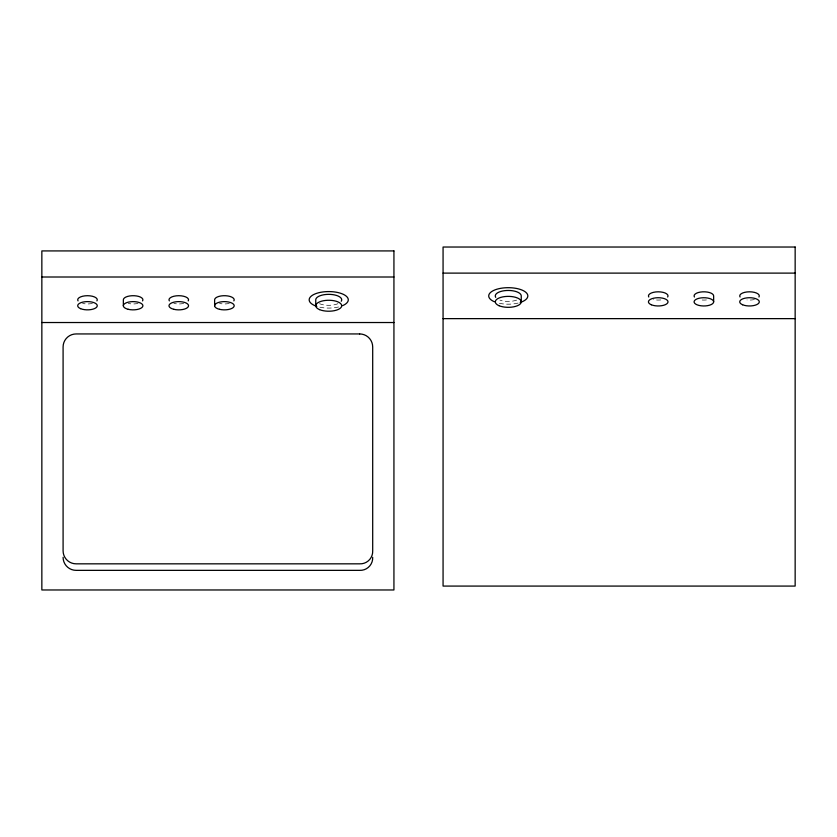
<?xml version="1.0" encoding="UTF-8"?>
<svg xmlns="http://www.w3.org/2000/svg" width="837" height="837" viewBox="0 0 837 837"><rect width="100%" height="100%" fill="white"/><g stroke="black" fill="none" stroke-linecap="round" stroke-linejoin="round"><path stroke-width="0.63" stroke-dasharray="4.18 3.14" d="M754.399 299.51A9.782 4.122 0 0 1 746.981 299.928M660.759 299.928A9.782 4.122 0 0 1 653.341 299.51M518.051 303.088A19.565 8.255 0 0 1 498.486 303.088M706.397 299.928A9.782 4.122 0 0 1 701.343 299.928M516.617 300.138A12.984 5.482 0 0 1 499.919 300.138M92.384 303.402A9.782 4.122 0 0 1 82.601 303.402M337.907 303.705A12.984 5.482 0 0 1 319.546 303.705M338.514 306.98A19.565 8.255 0 0 1 318.949 306.98M138.021 303.402A9.782 4.122 0 0 1 128.239 303.402M183.659 303.402A9.782 4.122 0 0 1 173.876 303.402M229.296 303.402A9.782 4.122 0 0 1 219.524 303.402"/><path stroke-width="1.26" d="M443.066 273.113L795.15 273.113M41.85 277.005L393.934 277.005M443.066 318.635L795.15 318.635M41.85 322.527L393.934 322.527M713.647 301.854A9.782 4.122 0 0 0 698.979 298.275A9.782 4.122 0 0 0 698.979 305.421A9.782 4.122 0 0 0 713.647 301.854L713.647 295.942A9.782 4.122 0 0 0 702.588 291.841A9.782 4.122 0 0 0 694.428 297.009M521.252 301.854L521.252 295.942A12.984 5.482 0 0 0 506.573 290.502A12.984 5.482 0 0 0 495.724 297.355M315.748 305.735L315.748 299.824A12.984 5.482 0 0 1 330.427 294.394A12.984 5.482 0 0 1 341.276 301.247M214.628 305.735L214.628 299.824A9.782 4.122 0 0 1 225.687 295.733A9.782 4.122 0 0 1 233.858 300.901M123.353 305.735L123.353 299.824A9.782 4.122 0 0 1 134.412 295.733A9.782 4.122 0 0 1 142.572 300.901M740.065 297.009A9.782 4.122 0 0 1 749.513 291.81A9.782 4.122 0 0 1 758.96 297.009M648.78 297.009A9.782 4.122 0 0 1 658.227 291.81A9.782 4.122 0 0 1 667.675 297.009M494.437 301.77A19.565 8.255 0 0 1 495.054 289.853A19.565 8.255 0 0 1 523.251 290.627A19.565 8.255 0 0 1 520.175 302.481M78.04 300.901A9.782 4.122 0 0 1 87.487 295.702A9.782 4.122 0 0 1 96.935 300.901M316.825 306.373A19.565 8.255 0 0 1 313.749 294.519A19.565 8.255 0 0 1 341.946 293.745A19.565 8.255 0 0 1 342.563 305.662M169.325 300.901A9.782 4.122 0 0 1 178.773 295.702A9.782 4.122 0 0 1 188.22 300.901M63.089 557.316A13.036 13.036 0 0 0 76.125 570.353L359.659 570.353A12.471 12.471 0 0 0 372.695 557.316M795.15 247.03L443.066 247.03L443.066 586.078L795.15 586.078L795.15 247.03M393.934 250.922L41.85 250.922L41.85 589.97L393.934 589.97L393.934 250.922M359.659 333.942L76.125 333.942A13.036 13.036 0 0 0 63.089 346.978L63.089 550.798A13.036 13.036 0 0 0 76.125 563.835L359.659 563.835A12.471 12.471 0 0 0 372.695 550.798L372.695 346.978A13.036 13.036 0 0 0 359.659 333.942M742.597 304.762A9.782 4.122 0 0 0 758.96 302.921A9.782 4.122 0 0 0 746.981 297.857A9.782 4.122 0 0 0 742.597 304.762M651.312 304.762A9.782 4.122 0 0 0 667.675 302.921A9.782 4.122 0 0 0 655.695 297.857A9.782 4.122 0 0 0 651.312 304.762M499.093 305.725A12.984 5.482 0 0 0 520.813 303.266A12.984 5.482 0 0 0 504.91 296.56A12.984 5.482 0 0 0 499.093 305.725M128.239 309.313A9.782 4.122 0 0 0 142.907 305.735A9.782 4.122 0 0 0 128.239 302.167A9.782 4.122 0 0 0 128.239 309.313M219.524 309.313A9.782 4.122 0 0 0 234.193 305.735A9.782 4.122 0 0 0 219.524 302.167A9.782 4.122 0 0 0 219.524 309.313M319.546 309.617A12.984 5.482 0 0 0 341.276 307.158A12.984 5.482 0 0 0 325.373 300.452A12.984 5.482 0 0 0 319.546 309.617M80.572 308.654A9.782 4.122 0 0 0 96.935 306.802A9.782 4.122 0 0 0 84.956 301.749A9.782 4.122 0 0 0 80.572 308.654M173.876 309.313A9.782 4.122 0 0 0 188.555 305.735A9.782 4.122 0 0 0 173.876 302.167A9.782 4.122 0 0 0 173.876 309.313"/></g></svg>
